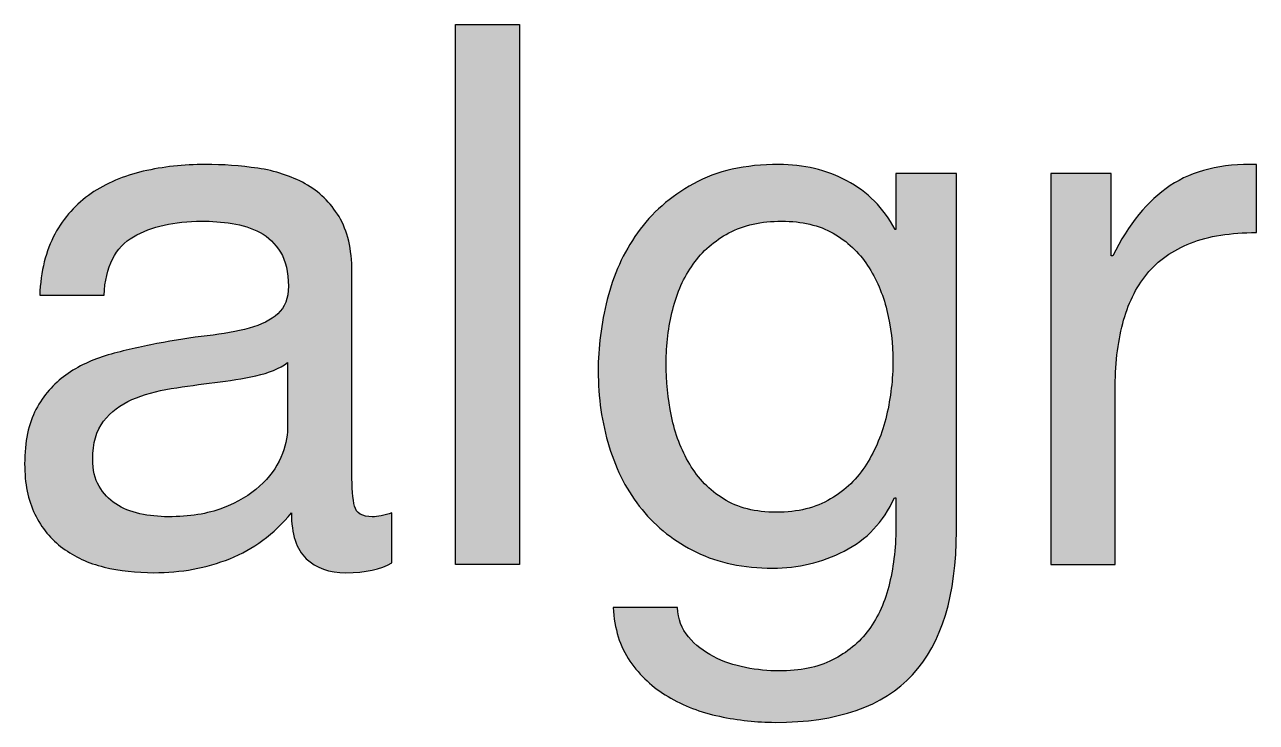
# Paper-space layout 'A3mask (portrait)' of a CAD drawing. Extents: x 0 to 277, y 0 to 394.
# Drawn here: x 219.006 to 222.296, y 31.203 to 33.067 of the extents above; entities that cross this region are included whole.
import ezdxf
from ezdxf.enums import TextEntityAlignment as Align

# ---------------------------------------------------------------- set-up
doc = ezdxf.new("R2010")
doc.units = 0
doc.layers.get('0').update_dxf_attribs({"linetype": 'CONTINUOUS'})
doc.layers.get('Defpoints').update_dxf_attribs({"linetype": 'CONTINUOUS'})
doc.layers.add('JPP_Mask', color=7, linetype='CONTINUOUS')
doc.styles.add('JPP', font='arial.ttf')

# ---------------------------------------------------------------- blocks, each defined once
blk = doc.blocks.new('A3mask (portrait)')
at = {"true_color": 0x004a91}
blk.add_hatch(color=154, dxfattribs=at).paths.add_polyline_path([(220.328, 33.0666), (220.1566, 33.0666), (220.1566, 31.6252), (220.328, 31.6252)])
h = blk.add_hatch(color=154, dxfattribs=at)
edge = h.paths.add_edge_path()
edge.add_spline(control_points=[(219.8799, 31.8694), (219.8799, 31.8694), (219.8799, 32.4065), (219.8799, 32.4065), (219.8799, 32.467), (219.8685, 32.5162), (219.8455, 32.5539)], knot_values=[30, 30, 30, 30, 31, 31, 31, 32, 32, 32, 32], degree=3, periodic=0)
edge.add_spline(control_points=[(219.8455, 32.5539), (219.8226, 32.5915), (219.7924, 32.6208), (219.7548, 32.6417)], knot_values=[29, 29, 29, 29, 30, 30, 30, 30], degree=3, periodic=0)
edge.add_spline(control_points=[(219.7548, 32.6417), (219.717, 32.6625), (219.6751, 32.6763), (219.6287, 32.6831)], knot_values=[28, 28, 28, 28, 29, 29, 29, 29], degree=3, periodic=0)
edge.add_spline(control_points=[(219.6287, 32.6831), (219.582, 32.6898), (219.5354, 32.6932), (219.4883, 32.6932)], knot_values=[27, 27, 27, 27, 28, 28, 28, 28], degree=3, periodic=0)
edge.add_spline(control_points=[(219.4883, 32.6932), (219.4303, 32.6932), (219.3751, 32.6871), (219.3227, 32.675)], knot_values=[26, 26, 26, 26, 27, 27, 27, 27], degree=3, periodic=0)
edge.add_spline(control_points=[(219.3227, 32.675), (219.2703, 32.6629), (219.2237, 32.6429), (219.1833, 32.6155)], knot_values=[25, 25, 25, 25, 26, 26, 26, 26], degree=3, periodic=0)
edge.add_spline(control_points=[(219.1833, 32.6155), (219.143, 32.5879), (219.1107, 32.5518), (219.0866, 32.5074)], knot_values=[24, 24, 24, 24, 25, 25, 25, 25], degree=3, periodic=0)
edge.add_spline(control_points=[(219.0866, 32.5074), (219.0622, 32.463), (219.0488, 32.4084), (219.046, 32.3438)], knot_values=[23, 23, 23, 23, 24, 24, 24, 24], degree=3, periodic=0)
edge.add_spline(control_points=[(219.046, 32.3438), (219.046, 32.3438), (219.2177, 32.3438), (219.2177, 32.3438), (219.2218, 32.4206), (219.248, 32.4727), (219.2965, 32.5003), (219.345, 32.5279), (219.4055, 32.5417), (219.4781, 32.5417)], knot_values=[20, 20, 20, 20, 21, 21, 21, 22, 22, 22, 23, 23, 23, 23], degree=3, periodic=0)
edge.add_spline(control_points=[(219.4781, 32.5417), (219.505, 32.5417), (219.5324, 32.5397), (219.56, 32.5357)], knot_values=[19, 19, 19, 19, 20, 20, 20, 20], degree=3, periodic=0)
edge.add_spline(control_points=[(219.56, 32.5357), (219.5874, 32.5316), (219.6124, 32.5236), (219.6347, 32.5114)], knot_values=[18, 18, 18, 18, 19, 19, 19, 19], degree=3, periodic=0)
edge.add_spline(control_points=[(219.6347, 32.5114), (219.6567, 32.4994), (219.6751, 32.4819), (219.6892, 32.459)], knot_values=[17, 17, 17, 17, 18, 18, 18, 18], degree=3, periodic=0)
edge.add_spline(control_points=[(219.6892, 32.459), (219.7033, 32.436), (219.7103, 32.4058), (219.7103, 32.3681)], knot_values=[16, 16, 16, 16, 17, 17, 17, 17], degree=3, periodic=0)
edge.add_spline(control_points=[(219.7103, 32.3681), (219.7103, 32.3358), (219.7008, 32.3113), (219.682, 32.2944), (219.6632, 32.2776), (219.6377, 32.2648), (219.6052, 32.2561)], knot_values=[14, 14, 14, 14, 15, 15, 15, 16, 16, 16, 16], degree=3, periodic=0)
edge.add_spline(control_points=[(219.6052, 32.2561), (219.573, 32.2472), (219.5357, 32.2405), (219.4932, 32.2359)], knot_values=[13, 13, 13, 13, 14, 14, 14, 14], degree=3, periodic=0)
edge.add_spline(control_points=[(219.4932, 32.2359), (219.451, 32.2311), (219.4062, 32.224), (219.3591, 32.2147)], knot_values=[12, 12, 12, 12, 13, 13, 13, 13], degree=3, periodic=0)
edge.add_spline(control_points=[(219.3591, 32.2147), (219.3146, 32.2067), (219.2712, 32.1964), (219.2288, 32.1844), (219.1863, 32.1723), (219.1488, 32.1545), (219.1158, 32.1309)], knot_values=[10, 10, 10, 10, 11, 11, 11, 12, 12, 12, 12], degree=3, periodic=0)
edge.add_spline(control_points=[(219.1158, 32.1309), (219.0827, 32.1074), (219.0562, 32.0766), (219.036, 32.0391)], knot_values=[9, 9, 9, 9, 10, 10, 10, 10], degree=3, periodic=0)
edge.add_spline(control_points=[(219.036, 32.0391), (219.0159, 32.0014), (219.0057, 31.9529), (219.0057, 31.8936)], knot_values=[8, 8, 8, 8, 9, 9, 9, 9], degree=3, periodic=0)
edge.add_spline(control_points=[(219.0057, 31.8936), (219.0057, 31.8412), (219.0149, 31.7965), (219.033, 31.7595)], knot_values=[7, 7, 7, 7, 8, 8, 8, 8], degree=3, periodic=0)
edge.add_spline(control_points=[(219.033, 31.7595), (219.0511, 31.7223), (219.0759, 31.6921), (219.1077, 31.6685)], knot_values=[6, 6, 6, 6, 7, 7, 7, 7], degree=3, periodic=0)
edge.add_spline(control_points=[(219.1077, 31.6685), (219.1393, 31.645), (219.1759, 31.6282), (219.2177, 31.6181), (219.2594, 31.608), (219.3039, 31.603), (219.351, 31.603)], knot_values=[4, 4, 4, 4, 5, 5, 5, 6, 6, 6, 6], degree=3, periodic=0)
edge.add_spline(control_points=[(219.351, 31.603), (219.4236, 31.603), (219.4913, 31.6154), (219.5537, 31.6404)], knot_values=[3, 3, 3, 3, 4, 4, 4, 4], degree=3, periodic=0)
edge.add_spline(control_points=[(219.5537, 31.6404), (219.6164, 31.6652), (219.6713, 31.7059), (219.7184, 31.7625)], knot_values=[2, 2, 2, 2, 3, 3, 3, 3], degree=3, periodic=0)
edge.add_spline(control_points=[(219.7184, 31.7625), (219.7184, 31.7059), (219.7314, 31.6652), (219.7579, 31.6404)], knot_values=[1, 1, 1, 1, 2, 2, 2, 2], degree=3, periodic=0)
edge.add_spline(control_points=[(219.7579, 31.6404), (219.7841, 31.6154), (219.8193, 31.603), (219.8639, 31.603)], knot_values=[0, 0, 0, 0, 1, 1, 1, 1], degree=3, periodic=0)
edge.add_spline(control_points=[(219.8639, 31.603), (219.9163, 31.603), (219.9573, 31.6117), (219.9868, 31.6292)], knot_values=[36, 36, 36, 36, 37, 37, 37, 37], degree=3, periodic=0)
edge.add_spline(control_points=[(219.9868, 31.6292), (219.9868, 31.6292), (219.9868, 31.7625), (219.9868, 31.7625), (219.9666, 31.7557), (219.9492, 31.7524), (219.9344, 31.7524)], knot_values=[34, 34, 34, 34, 35, 35, 35, 36, 36, 36, 36], degree=3, periodic=0)
edge.add_spline(control_points=[(219.9344, 31.7524), (219.9075, 31.7524), (219.8917, 31.7618), (219.887, 31.7806)], knot_values=[33, 33, 33, 33, 34, 34, 34, 34], degree=3, periodic=0)
edge.add_spline(control_points=[(219.887, 31.7806), (219.8822, 31.7995), (219.8799, 31.829), (219.8799, 31.8694)], knot_values=[32, 32, 32, 32, 33, 33, 33, 33], degree=3, periodic=0)
edge = h.paths.add_edge_path(flags=16)
edge.add_spline(control_points=[(219.7082, 32.1642), (219.7082, 32.1642), (219.7082, 31.9885), (219.7082, 31.9885), (219.7082, 31.9644), (219.7022, 31.9384), (219.6901, 31.9108), (219.6781, 31.8832), (219.659, 31.8577), (219.6335, 31.8341), (219.608, 31.8106), (219.5751, 31.791), (219.5347, 31.7756)], knot_values=[10, 10, 10, 10, 11, 11, 11, 12, 12, 12, 13, 13, 13, 14, 14, 14, 14], degree=3, periodic=0)
edge.add_spline(control_points=[(219.5347, 31.7756), (219.4944, 31.76), (219.4459, 31.7524), (219.3893, 31.7524)], knot_values=[9, 9, 9, 9, 10, 10, 10, 10], degree=3, periodic=0)
edge.add_spline(control_points=[(219.3893, 31.7524), (219.3638, 31.7524), (219.3385, 31.7551), (219.3137, 31.7604)], knot_values=[8, 8, 8, 8, 9, 9, 9, 9], degree=3, periodic=0)
edge.add_spline(control_points=[(219.3137, 31.7604), (219.2886, 31.7658), (219.2673, 31.7745), (219.249, 31.7867)], knot_values=[7, 7, 7, 7, 8, 8, 8, 8], degree=3, periodic=0)
edge.add_spline(control_points=[(219.249, 31.7867), (219.2309, 31.7988), (219.216, 31.8145), (219.2047, 31.8341)], knot_values=[6, 6, 6, 6, 7, 7, 7, 7], degree=3, periodic=0)
edge.add_spline(control_points=[(219.2047, 31.8341), (219.1931, 31.8536), (219.1875, 31.8775), (219.1875, 31.9058)], knot_values=[5, 5, 5, 5, 6, 6, 6, 6], degree=3, periodic=0)
edge.add_spline(control_points=[(219.1875, 31.9058), (219.1875, 31.9488), (219.1972, 31.9828), (219.2167, 32.0078)], knot_values=[4, 4, 4, 4, 5, 5, 5, 5], degree=3, periodic=0)
edge.add_spline(control_points=[(219.2167, 32.0078), (219.2362, 32.0326), (219.2615, 32.0518), (219.2923, 32.0653)], knot_values=[3, 3, 3, 3, 4, 4, 4, 4], degree=3, periodic=0)
edge.add_spline(control_points=[(219.2923, 32.0653), (219.3234, 32.0787), (219.3584, 32.0885), (219.3974, 32.0945)], knot_values=[2, 2, 2, 2, 3, 3, 3, 3], degree=3, periodic=0)
edge.add_spline(control_points=[(219.3974, 32.0945), (219.4364, 32.1007), (219.4751, 32.106), (219.5134, 32.1107)], knot_values=[1, 1, 1, 1, 2, 2, 2, 2], degree=3, periodic=0)
edge.add_spline(control_points=[(219.5134, 32.1107), (219.5519, 32.1154), (219.5885, 32.1214), (219.6236, 32.1288)], knot_values=[0, 0, 0, 0, 1, 1, 1, 1], degree=3, periodic=0)
edge.add_spline(control_points=[(219.6236, 32.1288), (219.6586, 32.1363), (219.6866, 32.1481), (219.7082, 32.1642)], knot_values=[14, 14, 14, 14, 15, 15, 15, 15], degree=3, periodic=0)
h = blk.add_hatch(color=154, dxfattribs=at)
edge = h.paths.add_edge_path(flags=16)
edge.add_spline(control_points=[(221.1588, 31.7998), (221.1985, 31.8234), (221.2305, 31.8543), (221.2546, 31.8927), (221.279, 31.931), (221.2968, 31.9745), (221.3082, 32.0228), (221.3195, 32.0713), (221.3253, 32.1198), (221.3253, 32.1683), (221.3253, 32.214), (221.32, 32.2591), (221.3091, 32.3035), (221.2984, 32.3479), (221.2813, 32.3879), (221.2576, 32.4236), (221.2342, 32.4592), (221.2036, 32.4879), (221.1658, 32.5095), (221.1282, 32.5309), (221.0823, 32.5417), (221.0285, 32.5417), (220.9733, 32.5417), (220.9262, 32.5313), (220.8872, 32.5104), (220.8482, 32.4895), (220.8162, 32.4617), (220.7914, 32.4267), (220.7664, 32.3916), (220.7483, 32.3513), (220.7369, 32.3055), (220.7253, 32.2598), (220.7197, 32.212), (220.7197, 32.1622), (220.7197, 32.115), (220.7244, 32.0679), (220.7339, 32.0209), (220.7432, 31.9738), (220.7594, 31.931), (220.7824, 31.8927), (220.8051, 31.8543), (220.8355, 31.8234), (220.873, 31.7998), (220.9109, 31.7763), (220.9579, 31.7644), (221.0143, 31.7644), (221.0709, 31.7644), (221.1191, 31.7763), (221.1588, 31.7998)], knot_values=[0, 0, 0, 0, 1, 1, 1, 2, 2, 2, 3, 3, 3, 4, 4, 4, 5, 5, 5, 6, 6, 6, 7, 7, 7, 8, 8, 8, 9, 9, 9, 10, 10, 10, 11, 11, 11, 12, 12, 12, 13, 13, 13, 14, 14, 14, 15, 15, 15, 16, 16, 16, 16], degree=3, periodic=0)
edge = h.paths.add_edge_path()
edge.add_spline(control_points=[(221.3778, 31.3304), (221.2998, 31.2456), (221.1774, 31.2033), (221.0104, 31.2033), (220.9619, 31.2033), (220.9125, 31.2086), (220.8619, 31.2194), (220.8116, 31.2302), (220.7657, 31.2477), (220.7246, 31.2719), (220.6836, 31.296), (220.6497, 31.3277), (220.6228, 31.3668), (220.5959, 31.4059), (220.581, 31.4535), (220.5782, 31.5101), (220.5782, 31.5101), (220.7499, 31.5101), (220.7499, 31.5101), (220.7513, 31.4792), (220.761, 31.4529), (220.7791, 31.4314), (220.7974, 31.4098), (220.8197, 31.3923), (220.8459, 31.3788), (220.8721, 31.3654), (220.9007, 31.3556), (220.9317, 31.3496), (220.9626, 31.3436), (220.9923, 31.3405), (221.0206, 31.3405), (221.0769, 31.3405), (221.1247, 31.3503), (221.1639, 31.3698), (221.2029, 31.3893), (221.2351, 31.4162), (221.2606, 31.4505), (221.2864, 31.4848), (221.3047, 31.5262), (221.3163, 31.5747), (221.3277, 31.6232), (221.3335, 31.6763), (221.3335, 31.7342), (221.3335, 31.7342), (221.3335, 31.8028), (221.3335, 31.8028), (221.3335, 31.8028), (221.3293, 31.8028), (221.3293, 31.8028), (221.2998, 31.7382), (221.2551, 31.6908), (221.195, 31.6605), (221.1351, 31.6303), (221.0716, 31.6151), (221.0043, 31.6151), (220.9262, 31.6151), (220.8582, 31.6292), (220.8005, 31.6575), (220.7425, 31.6857), (220.694, 31.7237), (220.655, 31.7715), (220.6161, 31.8193), (220.5868, 31.8752), (220.5673, 31.9391), (220.5476, 32.003), (220.5379, 32.0706), (220.5379, 32.1419), (220.5379, 32.2039), (220.546, 32.2674), (220.5622, 32.3328), (220.5782, 32.398), (220.6052, 32.4573), (220.643, 32.5104), (220.6805, 32.5636), (220.7304, 32.6073), (220.7923, 32.6417), (220.8543, 32.676), (220.9303, 32.6932), (221.0206, 32.6932), (221.0864, 32.6932), (221.147, 32.6787), (221.2022, 32.6498), (221.2574, 32.6208), (221.3003, 32.5774), (221.3314, 32.5195), (221.3314, 32.5195), (221.3335, 32.5195), (221.3335, 32.5195), (221.3335, 32.5195), (221.3335, 32.6689), (221.3335, 32.6689), (221.3335, 32.6689), (221.4949, 32.6689), (221.4949, 32.6689), (221.4949, 32.6689), (221.4949, 31.714), (221.4949, 31.714), (221.4949, 31.5431), (221.4559, 31.4153), (221.3778, 31.3304)], knot_values=[0, 0, 0, 0, 1, 1, 1, 2, 2, 2, 3, 3, 3, 4, 4, 4, 5, 5, 5, 6, 6, 6, 7, 7, 7, 8, 8, 8, 9, 9, 9, 10, 10, 10, 11, 11, 11, 12, 12, 12, 13, 13, 13, 14, 14, 14, 15, 15, 15, 16, 16, 16, 17, 17, 17, 18, 18, 18, 19, 19, 19, 20, 20, 20, 21, 21, 21, 22, 22, 22, 23, 23, 23, 24, 24, 24, 25, 25, 25, 26, 26, 26, 27, 27, 27, 28, 28, 28, 29, 29, 29, 30, 30, 30, 31, 31, 31, 32, 32, 32, 33, 33, 33, 33], degree=3, periodic=0)
h = blk.add_hatch(color=154, dxfattribs=at)
edge = h.paths.add_edge_path()
edge.add_spline(control_points=[(221.9391, 32.2681), (221.9525, 32.32), (221.9741, 32.364), (222.0036, 32.4004)], knot_values=[7, 7, 7, 7, 8, 8, 8, 8], degree=3, periodic=0)
edge.add_spline(control_points=[(222.0036, 32.4004), (222.0332, 32.4367), (222.0722, 32.4643), (222.1207, 32.4831)], knot_values=[6, 6, 6, 6, 7, 7, 7, 7], degree=3, periodic=0)
edge.add_spline(control_points=[(222.1207, 32.4831), (222.1692, 32.502), (222.2276, 32.5114), (222.2963, 32.5114)], knot_values=[5, 5, 5, 5, 6, 6, 6, 6], degree=3, periodic=0)
edge.add_spline(control_points=[(222.2963, 32.5114), (222.2963, 32.5114), (222.2963, 32.6932), (222.2963, 32.6932), (222.2035, 32.6958), (222.1267, 32.677), (222.0662, 32.6366)], knot_values=[3, 3, 3, 3, 4, 4, 4, 5, 5, 5, 5], degree=3, periodic=0)
edge.add_spline(control_points=[(222.0662, 32.6366), (222.0056, 32.5962), (221.9544, 32.5337), (221.9129, 32.4488)], knot_values=[2, 2, 2, 2, 3, 3, 3, 3], degree=3, periodic=0)
edge.add_spline(control_points=[(221.9087, 32.4488), (221.9087, 32.4488), (221.9087, 32.5038), (221.9087, 32.5589)], knot_values=[0.5, 0.5, 0.5, 0.5, 1, 1, 1, 1], degree=3, periodic=0)
edge.add_spline(control_points=[(221.9087, 32.5589), (221.9087, 32.6139), (221.9087, 32.6689), (221.9087, 32.6689), (221.9087, 32.6689), (221.8986, 32.6689), (221.8835, 32.6689)], knot_values=[12.749965, 12.749965, 12.749965, 12.749965, 13.249965, 13.249965, 13.249965, 13.5, 13.5, 13.5, 13.5], degree=3, periodic=0)
edge.add_spline(control_points=[(221.8835, 32.6689), (221.8683, 32.6689), (221.8481, 32.6689), (221.828, 32.6689)], knot_values=[12.49997, 12.49997, 12.49997, 12.49997, 12.749965, 12.749965, 12.749965, 12.749965], degree=3, periodic=0)
edge.add_spline(control_points=[(221.828, 32.6689), (221.8179, 32.6689), (221.8078, 32.6689), (221.7983, 32.6689)], knot_values=[12.374973, 12.374973, 12.374973, 12.374973, 12.49997, 12.49997, 12.49997, 12.49997], degree=3, periodic=0)
edge.add_spline(control_points=[(221.7983, 32.6689), (221.7889, 32.6689), (221.78, 32.6689), (221.7725, 32.6689)], knot_values=[12.249975, 12.249975, 12.249975, 12.249975, 12.374973, 12.374973, 12.374973, 12.374973], degree=3, periodic=0)
edge.add_spline(control_points=[(221.7725, 32.6689), (221.7687, 32.6689), (221.7652, 32.6689), (221.7621, 32.6689)], knot_values=[12.187476, 12.187476, 12.187476, 12.187476, 12.249975, 12.249975, 12.249975, 12.249975], degree=3, periodic=0)
edge.add_spline(control_points=[(221.7473, 32.6689), (221.7473, 32.6689), (221.7473, 32.6689), (221.7473, 32.6689), (221.7473, 32.6689), (221.7473, 32.6689), (221.7473, 32.6689)], knot_values=[11.99998, 11.99998, 11.99998, 11.99998, 12.001425, 12.001425, 12.001425, 12.001445, 12.001445, 12.001445, 12.001445], degree=3, periodic=0)
edge.add_spline(control_points=[(221.7473, 32.6689), (221.7473, 32.6689), (221.7473, 32.408), (221.7473, 32.147)], knot_values=[11.49999, 11.49999, 11.49999, 11.49999, 11.99998, 11.99998, 11.99998, 11.99998], degree=3, periodic=0)
edge.add_spline(control_points=[(221.7473, 32.147), (221.7473, 31.8861), (221.7473, 31.6252), (221.7473, 31.6252), (221.7473, 31.6252), (221.7473, 31.6252), (221.7473, 31.6252)], knot_values=[10.999023, 10.999023, 10.999023, 10.999023, 11.499013, 11.499013, 11.499013, 11.49999, 11.49999, 11.49999, 11.49999], degree=3, periodic=0)
edge.add_spline(control_points=[(221.7546, 31.6252), (221.757, 31.6252), (221.7598, 31.6252), (221.7631, 31.6252)], knot_values=[10.812504, 10.812504, 10.812504, 10.812504, 10.875002, 10.875002, 10.875002, 10.875002], degree=3, periodic=0)
edge.add_spline(control_points=[(221.7631, 31.6252), (221.7664, 31.6252), (221.77, 31.6252), (221.7741, 31.6252)], knot_values=[10.750005, 10.750005, 10.750005, 10.750005, 10.812504, 10.812504, 10.812504, 10.812504], degree=3, periodic=0)
edge.add_spline(control_points=[(221.7741, 31.6252), (221.7821, 31.6252), (221.7915, 31.6252), (221.8016, 31.6252)], knot_values=[10.625008, 10.625008, 10.625008, 10.625008, 10.750005, 10.750005, 10.750005, 10.750005], degree=3, periodic=0)
edge.add_spline(control_points=[(221.8016, 31.6252), (221.8116, 31.6252), (221.8223, 31.6252), (221.8331, 31.6252)], knot_values=[10.50001, 10.50001, 10.50001, 10.50001, 10.625008, 10.625008, 10.625008, 10.625008], degree=3, periodic=0)
edge.add_spline(control_points=[(221.8331, 31.6252), (221.8545, 31.6252), (221.876, 31.6252), (221.8921, 31.6252)], knot_values=[10.250015, 10.250015, 10.250015, 10.250015, 10.50001, 10.50001, 10.50001, 10.50001], degree=3, periodic=0)
edge.add_spline(control_points=[(221.8921, 31.6252), (221.9082, 31.6252), (221.9189, 31.6252), (221.9189, 31.6252), (221.9189, 31.6252), (221.9189, 31.6252), (221.9189, 31.6252)], knot_values=[9.999532, 9.999532, 9.999532, 9.999532, 10.249547, 10.249547, 10.249547, 10.250015, 10.250015, 10.250015, 10.250015], degree=3, periodic=0)
edge.add_spline(control_points=[(221.9189, 31.6304), (221.9189, 31.6321), (221.9189, 31.6342), (221.9189, 31.6366)], knot_values=[9.906272, 9.906272, 9.906272, 9.906272, 9.937521, 9.937521, 9.937521, 9.937521], degree=3, periodic=0)
edge.add_spline(control_points=[(221.9189, 31.6366), (221.9189, 31.6391), (221.9189, 31.6419), (221.9189, 31.6451)], knot_values=[9.875022, 9.875022, 9.875022, 9.875022, 9.906272, 9.906272, 9.906272, 9.906272], degree=3, periodic=0)
edge.add_spline(control_points=[(221.9189, 31.6451), (221.9189, 31.6515), (221.9189, 31.6592), (221.9189, 31.668)], knot_values=[9.812524, 9.812524, 9.812524, 9.812524, 9.875022, 9.875022, 9.875022, 9.875022], degree=3, periodic=0)
edge.add_spline(control_points=[(221.9189, 31.668), (221.9189, 31.6768), (221.9189, 31.6868), (221.9189, 31.6977)], knot_values=[9.750025, 9.750025, 9.750025, 9.750025, 9.812524, 9.812524, 9.812524, 9.812524], degree=3, periodic=0)
edge.add_spline(control_points=[(221.9189, 31.6977), (221.9189, 31.7195), (221.9189, 31.7449), (221.9189, 31.7721)], knot_values=[9.625027, 9.625027, 9.625027, 9.625027, 9.750025, 9.750025, 9.750025, 9.750025], degree=3, periodic=0)
edge.add_spline(control_points=[(221.9189, 31.7721), (221.9189, 31.7993), (221.9189, 31.8283), (221.9189, 31.8573)], knot_values=[9.50003, 9.50003, 9.50003, 9.50003, 9.625027, 9.625027, 9.625027, 9.625027], degree=3, periodic=0)
edge.add_spline(control_points=[(221.9189, 31.8573), (221.9189, 31.9154), (221.9189, 31.9734), (221.9189, 32.0169)], knot_values=[9.250035, 9.250035, 9.250035, 9.250035, 9.50003, 9.50003, 9.50003, 9.50003], degree=3, periodic=0)
edge.add_spline(control_points=[(221.9189, 32.0169), (221.9189, 32.0605), (221.9189, 32.0895), (221.9189, 32.0895), (221.9189, 32.1568), (221.9256, 32.2164), (221.9391, 32.2681)], knot_values=[8, 8, 8, 8, 8.250035, 8.250035, 8.250035, 9.250035, 9.250035, 9.250035, 9.250035], degree=3, periodic=0)
at = {"layer": 'Defpoints', "color": 154, "true_color": 0x004a91}
blk.add_lwpolyline([(220.328, 33.0666), (220.328, 31.6252), (220.1566, 31.6252), (220.1566, 33.0666), (220.328, 33.0666)], dxfattribs=at)
for points, knots in [([(219.8639, 31.603), (219.8193, 31.603), (219.7841, 31.6154), (219.7579, 31.6404), (219.7314, 31.6652), (219.7184, 31.7059), (219.7184, 31.7625), (219.6713, 31.7059), (219.6164, 31.6652), (219.5537, 31.6404), (219.4913, 31.6154), (219.4236, 31.603), (219.351, 31.603), (219.3039, 31.603), (219.2594, 31.608), (219.2177, 31.6181), (219.1759, 31.6282), (219.1393, 31.645), (219.1077, 31.6685), (219.0759, 31.6921), (219.0511, 31.7223), (219.033, 31.7595), (219.0149, 31.7965), (219.0057, 31.8412), (219.0057, 31.8936), (219.0057, 31.9529), (219.0159, 32.0014), (219.036, 32.0391), (219.0562, 32.0766), (219.0827, 32.1074), (219.1158, 32.1309), (219.1488, 32.1545), (219.1863, 32.1723), (219.2288, 32.1844), (219.2712, 32.1964), (219.3146, 32.2067), (219.3591, 32.2147), (219.4062, 32.224), (219.451, 32.2311), (219.4932, 32.2359), (219.5357, 32.2405), (219.573, 32.2472), (219.6052, 32.2561), (219.6377, 32.2648), (219.6632, 32.2776), (219.682, 32.2944), (219.7008, 32.3113), (219.7103, 32.3358), (219.7103, 32.3681), (219.7103, 32.4058), (219.7033, 32.436), (219.6892, 32.459), (219.6751, 32.4819), (219.6567, 32.4994), (219.6347, 32.5114), (219.6124, 32.5236), (219.5874, 32.5316), (219.56, 32.5357), (219.5324, 32.5397), (219.505, 32.5417), (219.4781, 32.5417), (219.4055, 32.5417), (219.345, 32.5279), (219.2965, 32.5003), (219.248, 32.4727), (219.2218, 32.4206), (219.2177, 32.3438), (219.2177, 32.3438), (219.046, 32.3438), (219.046, 32.3438), (219.0488, 32.4084), (219.0622, 32.463), (219.0866, 32.5074), (219.1107, 32.5518), (219.143, 32.5879), (219.1833, 32.6155), (219.2237, 32.6429), (219.2703, 32.6629), (219.3227, 32.675), (219.3751, 32.6871), (219.4303, 32.6932), (219.4883, 32.6932), (219.5354, 32.6932), (219.582, 32.6898), (219.6287, 32.6831), (219.6751, 32.6763), (219.717, 32.6625), (219.7548, 32.6417), (219.7924, 32.6208), (219.8226, 32.5915), (219.8455, 32.5539), (219.8685, 32.5162), (219.8799, 32.467), (219.8799, 32.4065), (219.8799, 32.4065), (219.8799, 31.8694), (219.8799, 31.8694), (219.8799, 31.829), (219.8822, 31.7995), (219.887, 31.7806), (219.8917, 31.7618), (219.9075, 31.7524), (219.9344, 31.7524), (219.9492, 31.7524), (219.9666, 31.7557), (219.9868, 31.7625), (219.9868, 31.7625), (219.9868, 31.6292), (219.9868, 31.6292), (219.9573, 31.6117), (219.9163, 31.603), (219.8639, 31.603)], [0, 0, 0, 0, 1, 1, 1, 2, 2, 2, 3, 3, 3, 4, 4, 4, 5, 5, 5, 6, 6, 6, 7, 7, 7, 8, 8, 8, 9, 9, 9, 10, 10, 10, 11, 11, 11, 12, 12, 12, 13, 13, 13, 14, 14, 14, 15, 15, 15, 16, 16, 16, 17, 17, 17, 18, 18, 18, 19, 19, 19, 20, 20, 20, 21, 21, 21, 22, 22, 22, 23, 23, 23, 24, 24, 24, 25, 25, 25, 26, 26, 26, 27, 27, 27, 28, 28, 28, 29, 29, 29, 30, 30, 30, 31, 31, 31, 32, 32, 32, 33, 33, 33, 34, 34, 34, 35, 35, 35, 36, 36, 36, 37, 37, 37, 37]), ([(221.3778, 31.3304), (221.2998, 31.2456), (221.1774, 31.2033), (221.0104, 31.2033), (220.9619, 31.2033), (220.9125, 31.2086), (220.8619, 31.2194), (220.8116, 31.2302), (220.7657, 31.2477), (220.7246, 31.2719), (220.6836, 31.296), (220.6497, 31.3277), (220.6228, 31.3668), (220.5959, 31.4059), (220.581, 31.4535), (220.5782, 31.5101), (220.5782, 31.5101), (220.7499, 31.5101), (220.7499, 31.5101), (220.7513, 31.4792), (220.761, 31.4529), (220.7791, 31.4314), (220.7974, 31.4098), (220.8197, 31.3923), (220.8459, 31.3788), (220.8721, 31.3654), (220.9007, 31.3556), (220.9317, 31.3496), (220.9626, 31.3436), (220.9923, 31.3405), (221.0206, 31.3405), (221.0769, 31.3405), (221.1247, 31.3503), (221.1639, 31.3698), (221.2029, 31.3893), (221.2351, 31.4162), (221.2606, 31.4505), (221.2864, 31.4848), (221.3047, 31.5262), (221.3163, 31.5747), (221.3277, 31.6232), (221.3335, 31.6763), (221.3335, 31.7342), (221.3335, 31.7342), (221.3335, 31.8028), (221.3335, 31.8028), (221.3335, 31.8028), (221.3293, 31.8028), (221.3293, 31.8028), (221.2998, 31.7382), (221.2551, 31.6908), (221.195, 31.6605), (221.1351, 31.6303), (221.0716, 31.6151), (221.0043, 31.6151), (220.9262, 31.6151), (220.8582, 31.6292), (220.8005, 31.6575), (220.7425, 31.6857), (220.694, 31.7237), (220.655, 31.7715), (220.6161, 31.8193), (220.5868, 31.8752), (220.5673, 31.9391), (220.5476, 32.003), (220.5379, 32.0706), (220.5379, 32.1419), (220.5379, 32.2039), (220.546, 32.2674), (220.5622, 32.3328), (220.5782, 32.398), (220.6052, 32.4573), (220.643, 32.5104), (220.6805, 32.5636), (220.7304, 32.6073), (220.7923, 32.6417), (220.8543, 32.676), (220.9303, 32.6932), (221.0206, 32.6932), (221.0864, 32.6932), (221.147, 32.6787), (221.2022, 32.6498), (221.2574, 32.6208), (221.3003, 32.5774), (221.3314, 32.5195), (221.3314, 32.5195), (221.3335, 32.5195), (221.3335, 32.5195), (221.3335, 32.5195), (221.3335, 32.6689), (221.3335, 32.6689), (221.3335, 32.6689), (221.4949, 32.6689), (221.4949, 32.6689), (221.4949, 32.6689), (221.4949, 31.714), (221.4949, 31.714), (221.4949, 31.5431), (221.4559, 31.4153), (221.3778, 31.3304)], [0, 0, 0, 0, 1, 1, 1, 2, 2, 2, 3, 3, 3, 4, 4, 4, 5, 5, 5, 6, 6, 6, 7, 7, 7, 8, 8, 8, 9, 9, 9, 10, 10, 10, 11, 11, 11, 12, 12, 12, 13, 13, 13, 14, 14, 14, 15, 15, 15, 16, 16, 16, 17, 17, 17, 18, 18, 18, 19, 19, 19, 20, 20, 20, 21, 21, 21, 22, 22, 22, 23, 23, 23, 24, 24, 24, 25, 25, 25, 26, 26, 26, 27, 27, 27, 28, 28, 28, 29, 29, 29, 30, 30, 30, 31, 31, 31, 32, 32, 32, 33, 33, 33, 33]), ([(221.9087, 32.6689), (221.9087, 32.6689), (221.9087, 32.4488), (221.9087, 32.4488), (221.9087, 32.4488), (221.9129, 32.4488), (221.9129, 32.4488), (221.9544, 32.5337), (222.0056, 32.5962), (222.0662, 32.6366), (222.1267, 32.677), (222.2035, 32.6958), (222.2963, 32.6932), (222.2963, 32.6932), (222.2963, 32.5114), (222.2963, 32.5114), (222.2276, 32.5114), (222.1692, 32.502), (222.1207, 32.4831), (222.0722, 32.4643), (222.0332, 32.4367), (222.0036, 32.4004), (221.9741, 32.364), (221.9525, 32.32), (221.9391, 32.2681), (221.9256, 32.2164), (221.9189, 32.1568), (221.9189, 32.0895), (221.9189, 32.0895), (221.9189, 31.6252), (221.9189, 31.6252), (221.9189, 31.6252), (221.7473, 31.6252), (221.7473, 31.6252), (221.7473, 31.6252), (221.7473, 32.6689), (221.7473, 32.6689), (221.7473, 32.6689), (221.9087, 32.6689), (221.9087, 32.6689)], [0, 0, 0, 0, 1, 1, 1, 2, 2, 2, 3, 3, 3, 4, 4, 4, 5, 5, 5, 6, 6, 6, 7, 7, 7, 8, 8, 8, 9, 9, 9, 10, 10, 10, 11, 11, 11, 12, 12, 12, 13, 13, 13, 13]), ([(221.1588, 31.7998), (221.1985, 31.8234), (221.2305, 31.8543), (221.2546, 31.8927), (221.279, 31.931), (221.2968, 31.9745), (221.3082, 32.0228), (221.3195, 32.0713), (221.3253, 32.1198), (221.3253, 32.1683), (221.3253, 32.214), (221.32, 32.2591), (221.3091, 32.3035), (221.2984, 32.3479), (221.2813, 32.3879), (221.2576, 32.4236), (221.2342, 32.4592), (221.2036, 32.4879), (221.1658, 32.5095), (221.1282, 32.5309), (221.0823, 32.5417), (221.0285, 32.5417), (220.9733, 32.5417), (220.9262, 32.5313), (220.8872, 32.5104), (220.8482, 32.4895), (220.8162, 32.4617), (220.7914, 32.4267), (220.7664, 32.3916), (220.7483, 32.3513), (220.7369, 32.3055), (220.7253, 32.2598), (220.7197, 32.212), (220.7197, 32.1622), (220.7197, 32.115), (220.7244, 32.0679), (220.7339, 32.0209), (220.7432, 31.9738), (220.7594, 31.931), (220.7824, 31.8927), (220.8051, 31.8543), (220.8355, 31.8234), (220.873, 31.7998), (220.9109, 31.7763), (220.9579, 31.7644), (221.0143, 31.7644), (221.0709, 31.7644), (221.1191, 31.7763), (221.1588, 31.7998)], [0, 0, 0, 0, 1, 1, 1, 2, 2, 2, 3, 3, 3, 4, 4, 4, 5, 5, 5, 6, 6, 6, 7, 7, 7, 8, 8, 8, 9, 9, 9, 10, 10, 10, 11, 11, 11, 12, 12, 12, 13, 13, 13, 14, 14, 14, 15, 15, 15, 16, 16, 16, 16]), ([(219.6236, 32.1288), (219.5885, 32.1214), (219.5519, 32.1154), (219.5134, 32.1107), (219.4751, 32.106), (219.4364, 32.1007), (219.3974, 32.0945), (219.3584, 32.0885), (219.3234, 32.0787), (219.2923, 32.0653), (219.2615, 32.0518), (219.2362, 32.0326), (219.2167, 32.0078), (219.1972, 31.9828), (219.1875, 31.9488), (219.1875, 31.9058), (219.1875, 31.8775), (219.1931, 31.8536), (219.2047, 31.8341), (219.216, 31.8145), (219.2309, 31.7988), (219.249, 31.7867), (219.2673, 31.7745), (219.2886, 31.7658), (219.3137, 31.7604), (219.3385, 31.7551), (219.3638, 31.7524), (219.3893, 31.7524), (219.4459, 31.7524), (219.4944, 31.76), (219.5347, 31.7756), (219.5751, 31.791), (219.608, 31.8106), (219.6335, 31.8341), (219.659, 31.8577), (219.6781, 31.8832), (219.6901, 31.9108), (219.7022, 31.9384), (219.7082, 31.9644), (219.7082, 31.9885), (219.7082, 31.9885), (219.7082, 32.1642), (219.7082, 32.1642), (219.6866, 32.1481), (219.6586, 32.1363), (219.6236, 32.1288)], [0, 0, 0, 0, 1, 1, 1, 2, 2, 2, 3, 3, 3, 4, 4, 4, 5, 5, 5, 6, 6, 6, 7, 7, 7, 8, 8, 8, 9, 9, 9, 10, 10, 10, 11, 11, 11, 12, 12, 12, 13, 13, 13, 14, 14, 14, 15, 15, 15, 15])]:
    blk.add_open_spline(points, degree=3, knots=knots, dxfattribs=at)
at = {"color": 7, "style": 'JPP'}
for tag, p in [('Client', (244.02, 56.35)), ('Project1', (244.02, 44.1)), ('Project2', (244.02, 40.425)), ('Project3', (244.02, 36.75)), ('Title1', (244.02, 28.175)), ('Title2', (244.02, 24.5)), ('Title3', (244.02, 20.825)), ('Status', (191.1, 3.675))]:
    blk.add_attdef(tag, text='', height=1.7, dxfattribs=at).set_placement(p, align=Align.MIDDLE_LEFT)
at = {"color": 2, "style": 'JPP'}
for tag, p in [('Scale', (204.575, 12.25)), ('Checked', (248.675, 12.25)), ('Drawn', (226.625, 12.25)), ('Date', (270.725, 12.25))]:
    blk.add_attdef(tag, text='', height=1, dxfattribs=at).set_placement(p, align=Align.MIDDLE_CENTER)
at = {"color": 6, "style": 'JPP'}
for tag, p in [('Ref', (235.2, 3.675)), ('DrgNo.', (255.78, 3.675))]:
    blk.add_attdef(tag, text='', height=2, dxfattribs=at).set_placement(p, align=Align.MIDDLE_LEFT)
blk.add_attdef('Rev', text='', height=2, dxfattribs=at).set_placement((272.5746, 3.675), align=Align.MIDDLE_CENTER)

psp = doc.layouts.new('A3mask (portrait)')

# ---------------------------------------------------------------- block references
at = {"layer": 'JPP_Mask'}
psp.add_blockref('A3mask (portrait)', (0, 0), dxfattribs=at)

doc.saveas('drawing.dxf')
